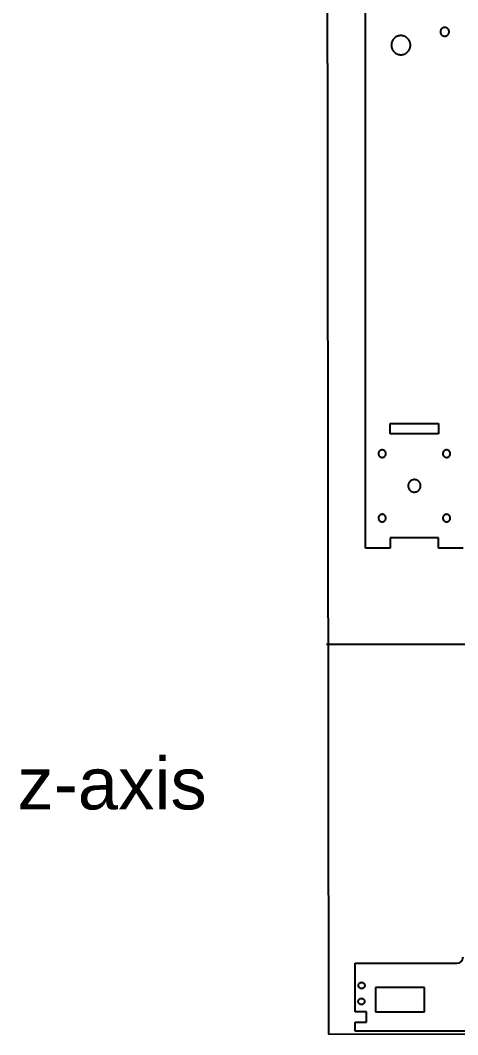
# Model space of a CAD drawing. Header units: millimetres. Extents: x 0 to 1320, y -1499 to 0.
# Drawn here: x 37.3 to 247.9, y -1499.1 to -1010.9 of the extents above; entities that cross this region are included whole.
import ezdxf

# ---------------------------------------------------------------- set-up
doc = ezdxf.new("R2010")
doc.units = ezdxf.units.MM
doc.header["$MEASUREMENT"] = 0
for name, color, linetype, true_color in [('Default', 178, 'Continuous', 0x000000), ('inner', 5, 'Continuous', 0x0000ff), ('mechanics', 178, 'Continuous', 0x000000)]:
    doc.layers.add(name, color=color, linetype=linetype, true_color=true_color)

msp = doc.modelspace()

# ---------------------------------------------------------------- linework, layer by layer
at = {"layer": 'Default'}
for points in [[(310.76, -698.05), (184.75, -697.88), (185.72, -1498.61), (532.03, -1499.08), (531.43, -1006.32)], [(531.06, -1311.25), (184.76, -1311.25)]]:
    msp.add_lwpolyline(points, dxfattribs=at)
at = {"layer": 'inner'}
for points in [[(203.52, -1264.95), (203.55, -992.81), (203.57, -720.67)], [(215.44, -1209.95), (215.44, -1207.45), (215.44, -1204.95)], [(238.6, -1204.95), (238.6, -1207.45), (238.6, -1209.95)], [(238.6, -1209.95), (227.02, -1209.95), (215.44, -1209.95)], [(238.59, -1259.95), (227.02, -1259.95), (215.44, -1259.95)], [(215.44, -1259.95), (215.44, -1262.45), (215.44, -1264.95)], [(238.59, -1264.95), (238.59, -1262.45), (238.59, -1259.95)], [(215.44, -1264.95), (209.48, -1264.95), (203.52, -1264.95)], [(250.52, -1264.95), (244.56, -1264.95), (238.59, -1264.95)]]:
    msp.add_open_spline(points, degree=2, dxfattribs=at)
for points, weights, knots in [([(241.62, -1014.34), (243.72, -1014.34), (243.72, -1016.44), (243.72, -1018.54), (241.62, -1018.54), (239.52, -1018.54), (239.52, -1016.44), (239.52, -1014.34), (241.62, -1014.34)], [1, 0.707106781187, 1, 0.707106781187, 1, 0.707106781187, 1, 0.707106781187, 1], [0, 0, 0, 3.298672, 3.298672, 6.597345, 6.597345, 9.896017, 9.896017, 13.194689, 13.194689, 13.194689]), ([(220.52, -1027.47), (215.92, -1027.47), (215.92, -1022.87), (215.92, -1018.27), (220.52, -1018.27), (225.12, -1018.27), (225.12, -1022.87), (225.12, -1027.47), (220.52, -1027.47)], [1, 0.707106781187, 1, 0.707106781187, 1, 0.707106781187, 1, 0.707106781187, 1], [0, 0, 0, 7.225663, 7.225663, 14.451326, 14.451326, 21.676989, 21.676989, 28.902652, 28.902652, 28.902652]), ([(209.72, -1219.45), (209.72, -1217.65), (211.52, -1217.65), (213.32, -1217.65), (213.32, -1219.45), (213.32, -1221.25), (211.52, -1221.25), (209.72, -1221.25), (209.72, -1219.45)], [1, 0.707106781187, 1, 0.707106781187, 1, 0.707106781187, 1, 0.707106781187, 1], [44.97273, 44.97273, 44.97273, 47.800163, 47.800163, 50.627597, 50.627597, 53.45503, 53.45503, 56.282463, 56.282463, 56.282463]), ([(240.72, -1219.45), (240.72, -1217.65), (242.52, -1217.65), (244.32, -1217.65), (244.32, -1219.45), (244.32, -1221.25), (242.52, -1221.25), (240.72, -1221.25), (240.72, -1219.45)], [1, 0.707106781187, 1, 0.707106781187, 1, 0.707106781187, 1, 0.707106781187, 1], [56.282463, 56.282463, 56.282463, 59.109897, 59.109897, 61.93733, 61.93733, 64.764764, 64.764764, 67.592197, 67.592197, 67.592197]), ([(227.02, -1231.95), (230.02, -1231.95), (230.02, -1234.95), (230.02, -1237.95), (227.02, -1237.95), (224.02, -1237.95), (224.02, -1234.95), (224.02, -1231.95), (227.02, -1231.95)], [0.999999720675, 0.707106920849, 1, 0.707106781187, 1, 0.707106781187, 1, 0.707106920849, 0.999999720675], [90.211664, 90.211664, 90.211664, 94.924052, 94.924052, 99.636442, 99.636442, 104.348832, 104.348832, 109.06122, 109.06122, 109.06122]), ([(213.32, -1250.45), (213.32, -1252.25), (211.52, -1252.25), (209.72, -1252.25), (209.72, -1250.45), (209.72, -1248.65), (211.52, -1248.65), (213.32, -1248.65), (213.32, -1250.45)], [1, 0.707106781187, 1, 0.707106781187, 1, 0.707106781187, 1, 0.707106781187, 1], [67.592197, 67.592197, 67.592197, 70.41963, 70.41963, 73.247064, 73.247064, 76.074497, 76.074497, 78.901931, 78.901931, 78.901931]), ([(244.32, -1250.45), (244.32, -1252.25), (242.52, -1252.25), (240.72, -1252.25), (240.72, -1250.45), (240.72, -1248.65), (242.52, -1248.65), (244.32, -1248.65), (244.32, -1250.45)], [1, 0.707106781187, 1, 0.707106781187, 1, 0.707106781187, 1, 0.707106781187, 1], [78.901931, 78.901931, 78.901931, 81.729364, 81.729364, 84.556797, 84.556797, 87.384231, 87.384231, 90.211664, 90.211664, 90.211664])]:
    msp.add_rational_spline(points, weights, degree=2, knots=knots, dxfattribs=at)
msp.add_open_spline([(215.44, -1204.95), (221.23, -1204.95), (227.02, -1204.95), (232.81, -1204.95), (238.6, -1204.95)], degree=2, knots=[309.292895, 309.292895, 309.292895, 320.868771, 320.868771, 332.444647, 332.444647, 332.444647], dxfattribs=at)
at = {"layer": 'mechanics'}
msp.add_arc((247.49, -1461.65), 3, 270, 0, dxfattribs=at)
for points in [[(198.53, -1488.06), (198.53, -1476.35), (198.53, -1464.65)], [(198.53, -1464.65), (223.01, -1464.65), (247.49, -1464.65)], [(231.93, -1476.33), (220.15, -1476.33), (208.36, -1476.33)], [(231.93, -1487.3), (231.93, -1481.81), (231.93, -1476.33)], [(204.03, -1488.06), (201.28, -1488.06), (198.53, -1488.06)], [(204.03, -1493.06), (204.03, -1490.56), (204.03, -1488.06)], [(208.36, -1488.08), (220.15, -1488.08), (231.93, -1488.08)], [(231.93, -1488.08), (231.93, -1487.69), (231.93, -1487.3)], [(198.53, -1497.38), (198.53, -1495.22), (198.53, -1493.06)], [(198.53, -1493.06), (201.28, -1493.06), (204.03, -1493.06)], [(350.9, -1497.38), (274.71, -1497.38), (198.53, -1497.38)]]:
    msp.add_open_spline(points, degree=2, dxfattribs=at)
for points, weights, knots in [([(201.61, -1476.87), (203.11, -1476.87), (203.11, -1475.37), (203.11, -1473.87), (201.61, -1473.87), (200.11, -1473.87), (200.11, -1475.37), (200.11, -1476.87), (201.61, -1476.87)], [1, 0.707106781187, 1, 0.707106781187, 1, 0.707106781187, 1, 0.707106781187, 1], [0, 0, 0, 2.356194, 2.356194, 4.712389, 4.712389, 7.068583, 7.068583, 9.424778, 9.424778, 9.424778]), ([(201.52, -1484.58), (203.02, -1484.58), (203.02, -1483.08), (203.02, -1481.58), (201.52, -1481.58), (200.02, -1481.58), (200.02, -1483.08), (200.02, -1484.58), (201.52, -1484.58)], [0.999999860338, 0.707106851018, 1, 0.707106781187, 1, 0.707106781187, 1, 0.707106851018, 0.999999860338], [0, 0, 0, 2.356194, 2.356194, 4.712389, 4.712389, 7.068584, 7.068584, 9.424778, 9.424778, 9.424778])]:
    msp.add_rational_spline(points, weights, degree=2, knots=knots, dxfattribs=at)
msp.add_open_spline([(208.36, -1476.33), (208.36, -1481.81), (208.36, -1487.3), (208.36, -1487.69), (208.36, -1488.08)], degree=2, knots=[74.956912, 74.956912, 74.956912, 85.926447, 85.926447, 86.711725, 86.711725, 86.711725], dxfattribs=at)

# ---------------------------------------------------------------- texts
at = {"layer": 'Default', "insert": (35.89, -1391), "char_height": 25, "width": 117.3193, "attachment_point": 7, "line_spacing_factor": 0.963855}
msp.add_mtext('\\fArial;z-axis', dxfattribs=at)

doc.saveas('drawing.dxf')
